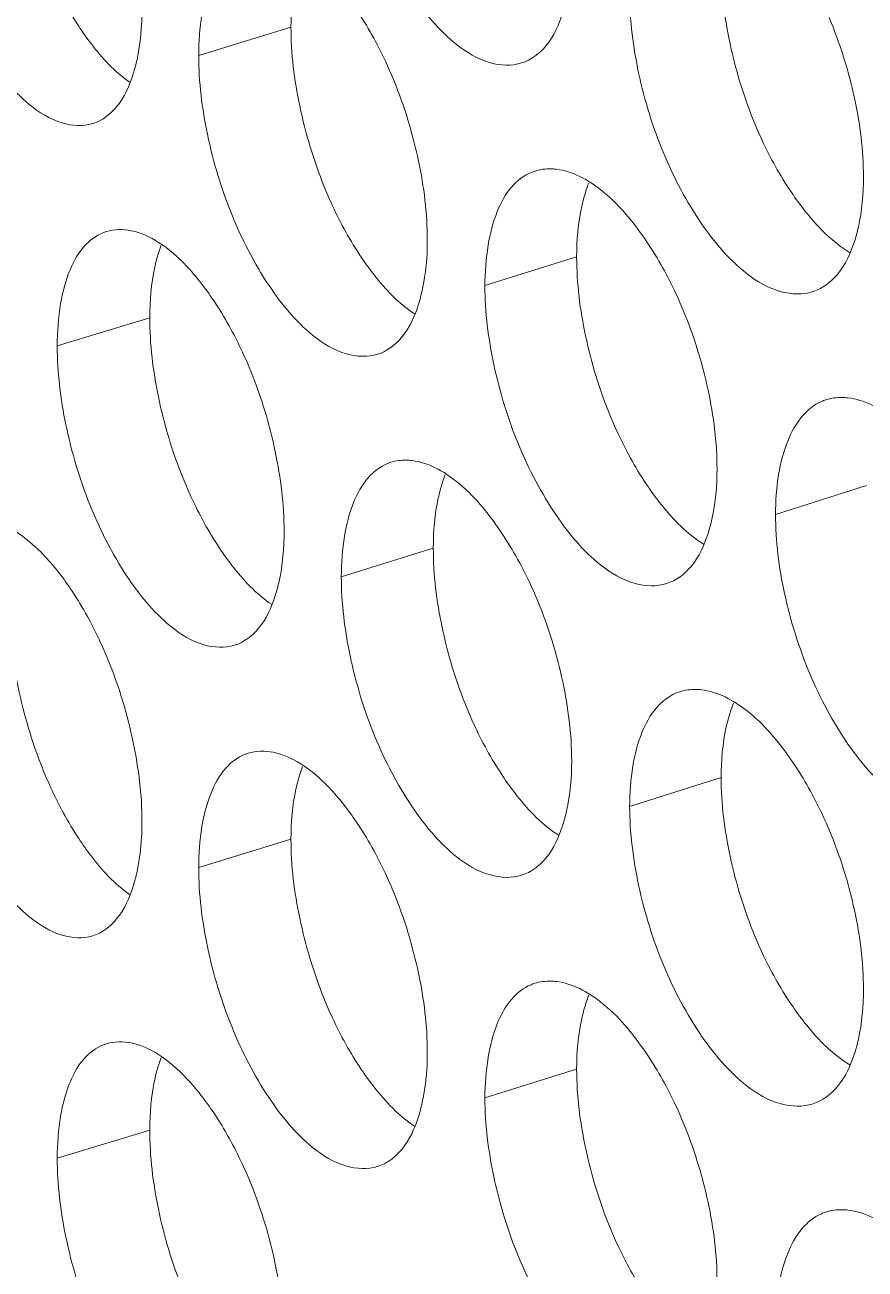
# Model space of a CAD drawing. Header units: millimetres. Extents: x 1177 to 4147, y 93 to 2194.
# Drawn here: x 2499.85 to 2508, y 833.4 to 845.47 of the extents above; entities that cross this region are included whole.
import ezdxf

# ---------------------------------------------------------------- set-up
doc = ezdxf.new("R2010")
doc.units = ezdxf.units.MM
doc.header["$LTSCALE"] = 0.1
doc.layers.get('0').update_dxf_attribs({"lineweight": 13})
doc.layers.add('标注', color=251, linetype='Continuous', lineweight=9)

# ---------------------------------------------------------------- blocks, each defined once
blk = doc.blocks.new('02')
at = {"layer": '标注'}
for p, q in [((4344.036, 799.048), (4342.758, 798.655)), ((4347.992, 795.865), (4346.722, 795.466)), ((4342.08, 795.021), (4340.799, 794.631)), ((4352.008, 792.7), (4350.746, 792.295)), ((4346.007, 791.829), (4344.733, 791.433)), ((4349.993, 788.655), (4348.726, 788.253)), ((4344.036, 787.798), (4342.758, 787.405)), ((4347.992, 784.615), (4346.722, 784.216)), ((4342.08, 783.771), (4340.799, 783.381)), ((4342.08, 783.771), (4340.799, 783.381))]:
    blk.add_line(p, q, dxfattribs=at)
for centre, radius, start, end in [((4347.607, 796.441), 0.642, 107.4921, 112.5473), ((4349.877, 796.2), 1.849, 158.192, 162.3487), ((4344.003, 795.354), 1.889, 159.2059, 162.6715), ((4351.646, 793.256), 0.661, 107.8363, 113.7), ((4345.609, 792.415), 0.633, 107.3212, 111.9576), ((4347.904, 792.164), 1.862, 158.5276, 162.4554), ((4349.619, 789.221), 0.651, 107.6638, 113.1281), ((4351.866, 788.991), 1.837, 157.8589, 162.2429), ((4343.627, 788.394), 0.623, 107.151, 111.3587), ((4345.946, 788.132), 1.875, 158.8656, 162.563), ((4347.607, 785.191), 0.642, 107.4921, 112.5473), ((4349.877, 784.95), 1.849, 158.192, 162.3487), ((4344.003, 784.104), 1.889, 159.2059, 162.6715), ((4344.003, 784.104), 1.889, 159.2059, 162.6715), ((4351.646, 782.006), 0.661, 107.8363, 113.7)]:
    blk.add_arc(centre, radius, start, end, dxfattribs=at)
for points, knots in [([(4344.733, 802.683), (4344.733, 802.317), (4344.829, 801.56), (4345.156, 800.479), (4345.649, 799.532), (4346.084, 799.002), (4346.323, 798.811)], [0, 0, 0, 0, 0.256219, 0.528865, 0.785923, 1, 1, 1, 1]), ([(4344.733, 802.683), (4344.733, 802.317), (4344.829, 801.56), (4345.156, 800.479), (4345.649, 799.532), (4346.084, 799.002), (4346.323, 798.811)], [0, 0, 0, 0, 0.256219, 0.528865, 0.785923, 1, 1, 1, 1]), ([(4338.854, 801.862), (4338.854, 801.496), (4338.948, 800.739), (4339.268, 799.657), (4339.749, 798.707), (4340.174, 798.172), (4340.408, 797.979)], [0, 0, 0, 0, 0.256797, 0.52993, 0.786916, 1, 1, 1, 1]), ([(4343.4, 800.225), (4343.297, 800.185), (4343.095, 800.029), (4342.901, 799.667), (4342.782, 799.196), (4342.758, 798.844), (4342.758, 798.655)], [0, 0, 0, 0, 0.186349, 0.409523, 0.681034, 1, 1, 1, 1]), ([(4340.593, 800.036), (4340.628, 799.947), (4340.773, 799.609), (4340.948, 799.285), (4341.097, 799.058)], [0, 0, 0, 0, 0.260583, 1, 1, 1, 1]), ([(4344.157, 799.943), (4344.137, 799.878), (4344.06, 799.586), (4344.036, 799.281), (4344.036, 799.048)], [0, 0, 0, 0, 0.225761, 1, 1, 1, 1]), ([(4349.993, 799.905), (4349.993, 799.539), (4350.09, 798.783), (4350.314, 798.056), (4350.464, 797.697)], [0, 0, 0, 0, 0.484494, 1, 1, 1, 1]), ([(4349.993, 799.905), (4349.993, 799.539), (4350.09, 798.783), (4350.314, 798.056), (4350.464, 797.697)], [0, 0, 0, 0, 0.484494, 1, 1, 1, 1]), ([(4348.726, 799.503), (4348.726, 799.137), (4348.824, 798.381), (4349.157, 797.301), (4349.657, 796.355), (4350.098, 795.828), (4350.341, 795.638)], [0, 0, 0, 0, 0.255833, 0.528153, 0.785258, 1, 1, 1, 1]), ([(4348.726, 799.503), (4348.726, 799.137), (4348.824, 798.381), (4349.157, 797.301), (4349.657, 796.355), (4350.098, 795.828), (4350.341, 795.638)], [0, 0, 0, 0, 0.255833, 0.528153, 0.785258, 1, 1, 1, 1]), ([(4341.851, 798.4), (4341.872, 798.465), (4341.948, 798.757), (4341.972, 799.061), (4341.972, 799.295)], [0, 0, 0, 0, 0.225697, 1, 1, 1, 1]), ([(4345.459, 798.311), (4345.422, 798.4), (4345.274, 798.737), (4345.095, 799.061), (4344.942, 799.287)], [0, 0, 0, 0, 0.260299, 1, 1, 1, 1]), ([(4347.23, 798.55), (4347.361, 798.591), (4347.621, 798.791), (4347.747, 799.08), (4347.799, 799.242)], [0, 0, 0, 0, 0.445594, 1, 1, 1, 1]), ([(4347.23, 798.55), (4347.361, 798.591), (4347.621, 798.791), (4347.747, 799.08), (4347.799, 799.242)], [0, 0, 0, 0, 0.445594, 1, 1, 1, 1]), ([(4351.964, 796.973), (4351.964, 797.339), (4351.866, 798.095), (4351.639, 798.82), (4351.488, 799.179)], [0, 0, 0, 0, 0.484321, 1, 1, 1, 1]), ([(4351.964, 796.973), (4351.964, 797.339), (4351.866, 798.095), (4351.639, 798.82), (4351.488, 799.179)], [0, 0, 0, 0, 0.484321, 1, 1, 1, 1]), ([(4341.097, 799.058), (4341.151, 798.976), (4341.353, 798.691), (4341.595, 798.428), (4341.802, 798.284)], [0, 0, 0, 0, 0.280024, 1, 1, 1, 1]), ([(4344.036, 799.048), (4344.036, 798.681), (4344.131, 797.925), (4344.35, 797.197), (4344.496, 796.836)], [0, 0, 0, 0, 0.48461, 1, 1, 1, 1]), ([(4346.323, 798.811), (4346.463, 798.699), (4346.747, 798.524), (4347.092, 798.506), (4347.23, 798.55)], [0, 0, 0, 0, 0.554701, 1, 1, 1, 1]), ([(4346.323, 798.811), (4346.463, 798.699), (4346.747, 798.524), (4347.092, 798.506), (4347.23, 798.55)], [0, 0, 0, 0, 0.554701, 1, 1, 1, 1]), ([(4342.758, 798.655), (4342.758, 798.288), (4342.853, 797.532), (4343.179, 796.451), (4343.667, 795.502), (4344.099, 794.971), (4344.336, 794.779)], [0, 0, 0, 0, 0.256412, 0.529221, 0.786254, 1, 1, 1, 1]), ([(4341.29, 797.71), (4341.419, 797.75), (4341.678, 797.95), (4341.8, 798.238), (4341.851, 798.4)], [0, 0, 0, 0, 0.442709, 1, 1, 1, 1]), ([(4345.924, 796.102), (4345.924, 796.468), (4345.828, 797.224), (4345.607, 797.951), (4345.459, 798.311)], [0, 0, 0, 0, 0.484437, 1, 1, 1, 1]), ([(4340.408, 797.979), (4340.545, 797.867), (4340.818, 797.691), (4341.155, 797.669), (4341.29, 797.71)], [0, 0, 0, 0, 0.55656, 1, 1, 1, 1]), ([(4350.464, 797.697), (4350.501, 797.608), (4350.651, 797.272), (4350.833, 796.95), (4350.988, 796.726)], [0, 0, 0, 0, 0.260144, 1, 1, 1, 1]), ([(4350.464, 797.697), (4350.501, 797.608), (4350.651, 797.272), (4350.833, 796.95), (4350.988, 796.726)], [0, 0, 0, 0, 0.260144, 1, 1, 1, 1]), ([(4347.711, 797.078), (4347.685, 797.081), (4347.585, 797.088), (4347.484, 797.075), (4347.414, 797.053)], [0, 0, 0, 0, 0.259011, 1, 1, 1, 1]), ([(4348.939, 796.108), (4348.766, 796.361), (4348.428, 796.777), (4347.935, 797.051), (4347.711, 797.078)], [0, 0, 0, 0, 0.576575, 1, 1, 1, 1]), ([(4347.36, 797.034), (4347.258, 796.991), (4347.058, 796.833), (4346.865, 796.471), (4346.746, 796.002), (4346.722, 795.653), (4346.722, 795.466)], [0, 0, 0, 0, 0.188092, 0.412143, 0.683021, 1, 1, 1, 1]), ([(4351.839, 796.077), (4351.86, 796.142), (4351.939, 796.434), (4351.964, 796.739), (4351.964, 796.973)], [0, 0, 0, 0, 0.22638, 1, 1, 1, 1]), ([(4351.839, 796.077), (4351.86, 796.142), (4351.939, 796.434), (4351.964, 796.739), (4351.964, 796.973)], [0, 0, 0, 0, 0.22638, 1, 1, 1, 1]), ([(4344.496, 796.836), (4344.532, 796.748), (4344.679, 796.411), (4344.857, 796.087), (4345.008, 795.861)], [0, 0, 0, 0, 0.260408, 1, 1, 1, 1]), ([(4348.115, 796.761), (4348.095, 796.696), (4348.017, 796.403), (4347.992, 796.098), (4347.992, 795.865)], [0, 0, 0, 0, 0.226033, 1, 1, 1, 1]), ([(4350.988, 796.726), (4351.048, 796.639), (4351.271, 796.338), (4351.543, 796.065), (4351.774, 795.925)], [0, 0, 0, 0, 0.281645, 1, 1, 1, 1]), ([(4350.988, 796.726), (4351.048, 796.639), (4351.271, 796.338), (4351.543, 796.065), (4351.774, 795.925)], [0, 0, 0, 0, 0.281645, 1, 1, 1, 1]), ([(4341.48, 796.215), (4341.372, 796.183), (4341.157, 796.038), (4340.95, 795.672), (4340.824, 795.189), (4340.799, 794.827), (4340.799, 794.631)], [0, 0, 0, 0, 0.184776, 0.405862, 0.677804, 1, 1, 1, 1]), ([(4342.966, 795.258), (4342.854, 795.426), (4342.627, 795.723), (4342.244, 796.065), (4341.855, 796.25), (4341.59, 796.249), (4341.48, 796.215)], [0, 0, 0, 0, 0.324351, 0.596195, 0.815556, 1, 1, 1, 1]), ([(4345.802, 795.207), (4345.822, 795.272), (4345.899, 795.564), (4345.924, 795.868), (4345.924, 796.102)], [0, 0, 0, 0, 0.225969, 1, 1, 1, 1]), ([(4349.463, 795.135), (4349.427, 795.224), (4349.276, 795.56), (4349.094, 795.883), (4348.939, 796.108)], [0, 0, 0, 0, 0.260123, 1, 1, 1, 1]), ([(4351.265, 795.383), (4351.396, 795.425), (4351.657, 795.625), (4351.786, 795.914), (4351.839, 796.077)], [0, 0, 0, 0, 0.447449, 1, 1, 1, 1]), ([(4351.265, 795.383), (4351.396, 795.425), (4351.657, 795.625), (4351.786, 795.914), (4351.839, 796.077)], [0, 0, 0, 0, 0.447449, 1, 1, 1, 1]), ([(4342.2, 795.917), (4342.18, 795.852), (4342.104, 795.559), (4342.08, 795.255), (4342.08, 795.021)], [0, 0, 0, 0, 0.225626, 1, 1, 1, 1]), ([(4345.008, 795.861), (4345.065, 795.777), (4345.275, 795.486), (4345.529, 795.218), (4345.746, 795.076)], [0, 0, 0, 0, 0.280712, 1, 1, 1, 1]), ([(4347.992, 795.865), (4347.992, 795.498), (4348.089, 794.742), (4348.311, 794.015), (4348.46, 793.655)], [0, 0, 0, 0, 0.484532, 1, 1, 1, 1]), ([(4350.341, 795.638), (4350.484, 795.526), (4350.774, 795.352), (4351.125, 795.338), (4351.265, 795.383)], [0, 0, 0, 0, 0.553517, 1, 1, 1, 1]), ([(4350.341, 795.638), (4350.484, 795.526), (4350.774, 795.352), (4351.125, 795.338), (4351.265, 795.383)], [0, 0, 0, 0, 0.553517, 1, 1, 1, 1]), ([(4346.722, 795.466), (4346.722, 795.099), (4346.819, 794.343), (4347.149, 793.263), (4347.646, 792.316), (4348.084, 791.787), (4348.324, 791.597)], [0, 0, 0, 0, 0.256026, 0.528509, 0.78559, 1, 1, 1, 1]), ([(4343.479, 794.281), (4343.443, 794.37), (4343.296, 794.708), (4343.118, 795.032), (4342.966, 795.258)], [0, 0, 0, 0, 0.260387, 1, 1, 1, 1]), ([(4345.235, 794.515), (4345.365, 794.556), (4345.625, 794.756), (4345.75, 795.044), (4345.802, 795.207)], [0, 0, 0, 0, 0.444646, 1, 1, 1, 1]), ([(4342.08, 795.021), (4342.08, 794.655), (4342.174, 793.898), (4342.391, 793.17), (4342.537, 792.809)], [0, 0, 0, 0, 0.484648, 1, 1, 1, 1]), ([(4349.936, 792.928), (4349.936, 793.294), (4349.838, 794.05), (4349.614, 794.775), (4349.463, 795.135)], [0, 0, 0, 0, 0.48436, 1, 1, 1, 1]), ([(4340.799, 794.631), (4340.799, 794.265), (4340.893, 793.508), (4341.216, 792.427), (4341.7, 791.477), (4342.129, 790.944), (4342.365, 790.752)], [0, 0, 0, 0, 0.256604, 0.529576, 0.786585, 1, 1, 1, 1]), ([(4344.336, 794.779), (4344.475, 794.667), (4344.755, 794.492), (4345.098, 794.473), (4345.235, 794.515)], [0, 0, 0, 0, 0.555309, 1, 1, 1, 1]), ([(4343.941, 792.071), (4343.941, 792.437), (4343.845, 793.193), (4343.626, 793.921), (4343.479, 794.281)], [0, 0, 0, 0, 0.484476, 1, 1, 1, 1]), ([(4351.381, 793.861), (4351.278, 793.816), (4351.081, 793.655), (4350.888, 793.293), (4350.769, 792.827), (4350.746, 792.481), (4350.746, 792.295)], [0, 0, 0, 0, 0.1898, 0.414696, 0.684955, 1, 1, 1, 1]), ([(4351.749, 793.912), (4351.723, 793.915), (4351.62, 793.922), (4351.516, 793.908), (4351.444, 793.885)], [0, 0, 0, 0, 0.258928, 1, 1, 1, 1]), ([(4352.996, 792.948), (4352.819, 793.201), (4352.475, 793.616), (4351.975, 793.886), (4351.749, 793.912)], [0, 0, 0, 0, 0.575082, 1, 1, 1, 1]), ([(4348.46, 793.655), (4348.496, 793.567), (4348.645, 793.23), (4348.826, 792.908), (4348.98, 792.683)], [0, 0, 0, 0, 0.260232, 1, 1, 1, 1]), ([(4345.373, 793.002), (4345.27, 792.96), (4345.069, 792.804), (4344.876, 792.441), (4344.756, 791.972), (4344.733, 791.621), (4344.733, 791.433)], [0, 0, 0, 0, 0.187225, 0.410841, 0.682034, 1, 1, 1, 1]), ([(4345.714, 793.043), (4345.689, 793.046), (4345.59, 793.054), (4345.49, 793.041), (4345.421, 793.019)], [0, 0, 0, 0, 0.259055, 1, 1, 1, 1]), ([(4346.933, 792.07), (4346.761, 792.323), (4346.426, 792.739), (4345.936, 793.015), (4345.714, 793.043)], [0, 0, 0, 0, 0.577332, 1, 1, 1, 1]), ([(4349.811, 792.032), (4349.832, 792.097), (4349.911, 792.389), (4349.936, 792.694), (4349.936, 792.928)], [0, 0, 0, 0, 0.226242, 1, 1, 1, 1]), ([(4342.537, 792.809), (4342.573, 792.72), (4342.718, 792.383), (4342.895, 792.059), (4343.045, 791.832)], [0, 0, 0, 0, 0.260496, 1, 1, 1, 1]), ([(4346.129, 792.725), (4346.108, 792.66), (4346.031, 792.367), (4346.007, 792.063), (4346.007, 791.829)], [0, 0, 0, 0, 0.225897, 1, 1, 1, 1]), ([(4348.98, 792.683), (4349.038, 792.597), (4349.258, 792.299), (4349.523, 792.028), (4349.749, 791.887)], [0, 0, 0, 0, 0.281347, 1, 1, 1, 1]), ([(4341.005, 791.234), (4340.894, 791.402), (4340.692, 791.668), (4340.368, 791.973), (4340.08, 792.151), (4339.797, 792.234), (4339.613, 792.22), (4339.532, 792.195)], [0, 0, 0, 0, 0.324474, 0.533713, 0.711862, 0.863947, 1, 1, 1, 1]), ([(4350.746, 792.295), (4350.746, 791.929), (4350.844, 791.173), (4351.18, 790.094), (4351.684, 789.149), (4352.128, 788.623), (4352.372, 788.434)], [0, 0, 0, 0, 0.255639, 0.527795, 0.784925, 1, 1, 1, 1]), ([(4343.819, 791.176), (4343.84, 791.241), (4343.916, 791.533), (4343.941, 791.837), (4343.941, 792.071)], [0, 0, 0, 0, 0.225833, 1, 1, 1, 1]), ([(4347.454, 791.096), (4347.417, 791.184), (4347.268, 791.521), (4347.087, 791.845), (4346.933, 792.07)], [0, 0, 0, 0, 0.260211, 1, 1, 1, 1]), ([(4349.24, 791.339), (4349.371, 791.381), (4349.632, 791.581), (4349.759, 791.87), (4349.811, 792.032)], [0, 0, 0, 0, 0.446528, 1, 1, 1, 1]), ([(4343.045, 791.832), (4343.1, 791.75), (4343.306, 791.461), (4343.555, 791.196), (4343.766, 791.052)], [0, 0, 0, 0, 0.280375, 1, 1, 1, 1]), ([(4346.007, 791.829), (4346.007, 791.462), (4346.102, 790.706), (4346.323, 789.979), (4346.471, 789.618)], [0, 0, 0, 0, 0.484571, 1, 1, 1, 1]), ([(4348.324, 791.597), (4348.466, 791.485), (4348.753, 791.31), (4349.101, 791.295), (4349.24, 791.339)], [0, 0, 0, 0, 0.554103, 1, 1, 1, 1]), ([(4344.733, 791.433), (4344.733, 791.067), (4344.829, 790.31), (4345.156, 789.229), (4345.649, 788.282), (4346.084, 787.752), (4346.323, 787.561)], [0, 0, 0, 0, 0.256219, 0.528865, 0.785923, 1, 1, 1, 1]), ([(4341.514, 790.256), (4341.478, 790.345), (4341.332, 790.683), (4341.155, 791.007), (4341.005, 791.234)], [0, 0, 0, 0, 0.260475, 1, 1, 1, 1]), ([(4343.255, 790.485), (4343.385, 790.525), (4343.644, 790.725), (4343.768, 791.014), (4343.819, 791.176)], [0, 0, 0, 0, 0.443684, 1, 1, 1, 1]), ([(4347.923, 788.888), (4347.923, 789.254), (4347.825, 790.009), (4347.603, 790.736), (4347.454, 791.096)], [0, 0, 0, 0, 0.484398, 1, 1, 1, 1]), ([(4340.139, 790.999), (4340.139, 790.633), (4340.233, 789.876), (4340.448, 789.147), (4340.593, 788.786)], [0, 0, 0, 0, 0.484687, 1, 1, 1, 1]), ([(4342.365, 790.752), (4342.502, 790.64), (4342.779, 790.464), (4343.119, 790.444), (4343.255, 790.485)], [0, 0, 0, 0, 0.555929, 1, 1, 1, 1]), ([(4338.854, 790.612), (4338.854, 790.246), (4338.948, 789.489), (4339.268, 788.407), (4339.749, 787.457), (4340.174, 786.922), (4340.408, 786.729)], [0, 0, 0, 0, 0.256797, 0.52993, 0.786916, 1, 1, 1, 1]), ([(4341.972, 788.045), (4341.972, 788.411), (4341.877, 789.167), (4341.66, 789.895), (4341.514, 790.256)], [0, 0, 0, 0, 0.484515, 1, 1, 1, 1]), ([(4349.363, 789.82), (4349.26, 789.776), (4349.062, 789.616), (4348.869, 789.255), (4348.75, 788.787), (4348.726, 788.44), (4348.726, 788.253)], [0, 0, 0, 0, 0.188951, 0.413428, 0.683995, 1, 1, 1, 1]), ([(4349.722, 789.868), (4349.696, 789.871), (4349.595, 789.878), (4349.493, 789.864), (4349.421, 789.842)], [0, 0, 0, 0, 0.258969, 1, 1, 1, 1]), ([(4350.96, 788.901), (4350.785, 789.153), (4350.444, 789.569), (4349.948, 789.841), (4349.722, 789.868)], [0, 0, 0, 0, 0.575826, 1, 1, 1, 1]), ([(4346.471, 789.618), (4346.507, 789.53), (4346.655, 789.193), (4346.834, 788.87), (4346.987, 788.645)], [0, 0, 0, 0, 0.26032, 1, 1, 1, 1]), ([(4350.117, 789.552), (4350.096, 789.486), (4350.018, 789.194), (4349.993, 788.889), (4349.993, 788.655)], [0, 0, 0, 0, 0.226169, 1, 1, 1, 1]), ([(4343.4, 788.975), (4343.297, 788.935), (4343.095, 788.779), (4342.901, 788.417), (4342.782, 787.946), (4342.758, 787.594), (4342.758, 787.405)], [0, 0, 0, 0, 0.186349, 0.409523, 0.681034, 1, 1, 1, 1]), ([(4344.942, 788.037), (4344.829, 788.205), (4344.599, 788.502), (4344.213, 788.843), (4343.82, 789.026), (4343.554, 789.024), (4343.443, 788.99)], [0, 0, 0, 0, 0.323685, 0.595295, 0.814917, 1, 1, 1, 1]), ([(4340.593, 788.786), (4340.628, 788.697), (4340.773, 788.359), (4340.948, 788.035), (4341.097, 787.808)], [0, 0, 0, 0, 0.260583, 1, 1, 1, 1]), ([(4347.799, 787.992), (4347.82, 788.057), (4347.897, 788.349), (4347.923, 788.654), (4347.923, 788.888)], [0, 0, 0, 0, 0.226105, 1, 1, 1, 1]), ([(4351.488, 787.929), (4351.451, 788.017), (4351.299, 788.354), (4351.116, 788.676), (4350.96, 788.901)], [0, 0, 0, 0, 0.260034, 1, 1, 1, 1]), ([(4344.157, 788.693), (4344.137, 788.628), (4344.06, 788.336), (4344.036, 788.031), (4344.036, 787.798)], [0, 0, 0, 0, 0.225761, 1, 1, 1, 1]), ([(4346.987, 788.645), (4347.044, 788.56), (4347.259, 788.265), (4347.519, 787.996), (4347.74, 787.854)], [0, 0, 0, 0, 0.281036, 1, 1, 1, 1]), ([(4349.993, 788.655), (4349.993, 788.289), (4350.09, 787.533), (4350.314, 786.806), (4350.464, 786.447)], [0, 0, 0, 0, 0.484494, 1, 1, 1, 1]), ([(4348.726, 788.253), (4348.726, 787.887), (4348.824, 787.131), (4349.157, 786.051), (4349.657, 785.105), (4350.098, 784.578), (4350.341, 784.388)], [0, 0, 0, 0, 0.255833, 0.528153, 0.785258, 1, 1, 1, 1]), ([(4341.851, 787.15), (4341.872, 787.215), (4341.948, 787.507), (4341.972, 787.811), (4341.972, 788.045)], [0, 0, 0, 0, 0.225697, 1, 1, 1, 1]), ([(4345.459, 787.061), (4345.422, 787.15), (4345.274, 787.487), (4345.095, 787.811), (4344.942, 788.037)], [0, 0, 0, 0, 0.260299, 1, 1, 1, 1]), ([(4347.23, 787.3), (4347.361, 787.341), (4347.621, 787.541), (4347.747, 787.83), (4347.799, 787.992)], [0, 0, 0, 0, 0.445594, 1, 1, 1, 1]), ([(4351.964, 785.723), (4351.964, 786.089), (4351.866, 786.845), (4351.639, 787.57), (4351.488, 787.929)], [0, 0, 0, 0, 0.484321, 1, 1, 1, 1]), ([(4341.097, 787.808), (4341.151, 787.726), (4341.353, 787.441), (4341.595, 787.178), (4341.802, 787.034)], [0, 0, 0, 0, 0.280024, 1, 1, 1, 1]), ([(4344.036, 787.798), (4344.036, 787.431), (4344.131, 786.675), (4344.35, 785.947), (4344.496, 785.586)], [0, 0, 0, 0, 0.48461, 1, 1, 1, 1]), ([(4346.323, 787.561), (4346.463, 787.449), (4346.747, 787.274), (4347.092, 787.256), (4347.23, 787.3)], [0, 0, 0, 0, 0.554701, 1, 1, 1, 1]), ([(4342.758, 787.405), (4342.758, 787.038), (4342.853, 786.282), (4343.179, 785.201), (4343.667, 784.252), (4344.099, 783.721), (4344.336, 783.529)], [0, 0, 0, 0, 0.256412, 0.529221, 0.786254, 1, 1, 1, 1]), ([(4341.29, 786.46), (4341.419, 786.5), (4341.678, 786.7), (4341.8, 786.988), (4341.851, 787.15)], [0, 0, 0, 0, 0.442709, 1, 1, 1, 1]), ([(4345.924, 784.852), (4345.924, 785.218), (4345.828, 785.974), (4345.607, 786.701), (4345.459, 787.061)], [0, 0, 0, 0, 0.484437, 1, 1, 1, 1]), ([(4340.408, 786.729), (4340.545, 786.617), (4340.818, 786.441), (4341.155, 786.419), (4341.29, 786.46)], [0, 0, 0, 0, 0.55656, 1, 1, 1, 1]), ([(4350.464, 786.447), (4350.501, 786.358), (4350.651, 786.022), (4350.833, 785.7), (4350.988, 785.476)], [0, 0, 0, 0, 0.260144, 1, 1, 1, 1]), ([(4347.711, 785.828), (4347.685, 785.831), (4347.585, 785.838), (4347.484, 785.825), (4347.414, 785.803)], [0, 0, 0, 0, 0.259011, 1, 1, 1, 1]), ([(4347.36, 785.784), (4347.258, 785.741), (4347.058, 785.583), (4346.865, 785.221), (4346.746, 784.752), (4346.722, 784.403), (4346.722, 784.216)], [0, 0, 0, 0, 0.188092, 0.412143, 0.683021, 1, 1, 1, 1]), ([(4348.939, 784.858), (4348.766, 785.111), (4348.428, 785.527), (4347.935, 785.801), (4347.711, 785.828)], [0, 0, 0, 0, 0.576575, 1, 1, 1, 1]), ([(4351.839, 784.827), (4351.86, 784.892), (4351.939, 785.184), (4351.964, 785.489), (4351.964, 785.723)], [0, 0, 0, 0, 0.22638, 1, 1, 1, 1]), ([(4344.496, 785.586), (4344.532, 785.498), (4344.679, 785.161), (4344.857, 784.837), (4345.008, 784.611)], [0, 0, 0, 0, 0.260408, 1, 1, 1, 1]), ([(4348.115, 785.511), (4348.095, 785.446), (4348.017, 785.153), (4347.992, 784.848), (4347.992, 784.615)], [0, 0, 0, 0, 0.226033, 1, 1, 1, 1]), ([(4350.988, 785.476), (4351.048, 785.389), (4351.271, 785.088), (4351.543, 784.815), (4351.774, 784.675)], [0, 0, 0, 0, 0.281645, 1, 1, 1, 1]), ([(4342.966, 784.008), (4342.854, 784.176), (4342.627, 784.473), (4342.244, 784.815), (4341.855, 785), (4341.59, 784.999), (4341.48, 784.965)], [0, 0, 0, 0, 0.324351, 0.596195, 0.815556, 1, 1, 1, 1]), ([(4342.966, 784.008), (4342.854, 784.176), (4342.627, 784.473), (4342.244, 784.815), (4341.855, 785), (4341.59, 784.999), (4341.48, 784.965)], [0, 0, 0, 0, 0.324351, 0.596195, 0.815556, 1, 1, 1, 1]), ([(4341.48, 784.965), (4341.372, 784.933), (4341.157, 784.788), (4340.95, 784.422), (4340.824, 783.939), (4340.799, 783.577), (4340.799, 783.381)], [0, 0, 0, 0, 0.184776, 0.405862, 0.677804, 1, 1, 1, 1]), ([(4341.48, 784.965), (4341.372, 784.933), (4341.157, 784.788), (4340.95, 784.422), (4340.824, 783.939), (4340.799, 783.577), (4340.799, 783.381)], [0, 0, 0, 0, 0.184776, 0.405862, 0.677804, 1, 1, 1, 1]), ([(4345.802, 783.957), (4345.822, 784.022), (4345.899, 784.314), (4345.924, 784.618), (4345.924, 784.852)], [0, 0, 0, 0, 0.225969, 1, 1, 1, 1]), ([(4349.463, 783.885), (4349.427, 783.974), (4349.276, 784.31), (4349.094, 784.633), (4348.939, 784.858)], [0, 0, 0, 0, 0.260123, 1, 1, 1, 1]), ([(4351.265, 784.133), (4351.396, 784.175), (4351.657, 784.375), (4351.786, 784.664), (4351.839, 784.827)], [0, 0, 0, 0, 0.447449, 1, 1, 1, 1]), ([(4342.2, 784.667), (4342.18, 784.602), (4342.104, 784.309), (4342.08, 784.005), (4342.08, 783.771)], [0, 0, 0, 0, 0.225626, 1, 1, 1, 1]), ([(4342.2, 784.667), (4342.18, 784.602), (4342.104, 784.309), (4342.08, 784.005), (4342.08, 783.771)], [0, 0, 0, 0, 0.225626, 1, 1, 1, 1]), ([(4345.008, 784.611), (4345.065, 784.527), (4345.275, 784.236), (4345.529, 783.968), (4345.746, 783.826)], [0, 0, 0, 0, 0.280712, 1, 1, 1, 1]), ([(4347.992, 784.615), (4347.992, 784.248), (4348.089, 783.492), (4348.311, 782.765), (4348.46, 782.405)], [0, 0, 0, 0, 0.484532, 1, 1, 1, 1]), ([(4350.341, 784.388), (4350.484, 784.276), (4350.774, 784.102), (4351.125, 784.088), (4351.265, 784.133)], [0, 0, 0, 0, 0.553517, 1, 1, 1, 1]), ([(4346.722, 784.216), (4346.722, 783.849), (4346.819, 783.093), (4347.149, 782.013), (4347.646, 781.066), (4348.084, 780.537), (4348.324, 780.347)], [0, 0, 0, 0, 0.256026, 0.528509, 0.78559, 1, 1, 1, 1]), ([(4343.479, 783.031), (4343.443, 783.12), (4343.296, 783.458), (4343.118, 783.782), (4342.966, 784.008)], [0, 0, 0, 0, 0.260387, 1, 1, 1, 1]), ([(4343.479, 783.031), (4343.443, 783.12), (4343.296, 783.458), (4343.118, 783.782), (4342.966, 784.008)], [0, 0, 0, 0, 0.260387, 1, 1, 1, 1]), ([(4345.235, 783.265), (4345.365, 783.306), (4345.625, 783.506), (4345.75, 783.794), (4345.802, 783.957)], [0, 0, 0, 0, 0.444646, 1, 1, 1, 1]), ([(4342.08, 783.771), (4342.08, 783.405), (4342.174, 782.648), (4342.391, 781.92), (4342.537, 781.559)], [0, 0, 0, 0, 0.484648, 1, 1, 1, 1]), ([(4342.08, 783.771), (4342.08, 783.405), (4342.174, 782.648), (4342.391, 781.92), (4342.537, 781.559)], [0, 0, 0, 0, 0.484648, 1, 1, 1, 1]), ([(4349.936, 781.678), (4349.936, 782.044), (4349.838, 782.8), (4349.614, 783.525), (4349.463, 783.885)], [0, 0, 0, 0, 0.48436, 1, 1, 1, 1]), ([(4344.336, 783.529), (4344.475, 783.417), (4344.755, 783.242), (4345.098, 783.223), (4345.235, 783.265)], [0, 0, 0, 0, 0.555309, 1, 1, 1, 1]), ([(4340.799, 783.381), (4340.799, 783.015), (4340.893, 782.258), (4341.216, 781.177), (4341.7, 780.227), (4342.129, 779.694), (4342.365, 779.502)], [0, 0, 0, 0, 0.256604, 0.529576, 0.786585, 1, 1, 1, 1]), ([(4340.799, 783.381), (4340.799, 783.015), (4340.893, 782.258), (4341.216, 781.177), (4341.7, 780.227), (4342.129, 779.694), (4342.365, 779.502)], [0, 0, 0, 0, 0.256604, 0.529576, 0.786585, 1, 1, 1, 1]), ([(4343.941, 780.821), (4343.941, 781.187), (4343.845, 781.943), (4343.626, 782.671), (4343.479, 783.031)], [0, 0, 0, 0, 0.484476, 1, 1, 1, 1]), ([(4343.941, 780.821), (4343.941, 781.187), (4343.845, 781.943), (4343.626, 782.671), (4343.479, 783.031)], [0, 0, 0, 0, 0.484476, 1, 1, 1, 1]), ([(4351.381, 782.611), (4351.278, 782.566), (4351.081, 782.405), (4350.888, 782.043), (4350.769, 781.577), (4350.746, 781.231), (4350.746, 781.045)], [0, 0, 0, 0, 0.1898, 0.414696, 0.684955, 1, 1, 1, 1]), ([(4351.749, 782.662), (4351.723, 782.665), (4351.62, 782.672), (4351.516, 782.658), (4351.444, 782.635)], [0, 0, 0, 0, 0.258928, 1, 1, 1, 1]), ([(4352.996, 781.698), (4352.819, 781.951), (4352.475, 782.366), (4351.975, 782.636), (4351.749, 782.662)], [0, 0, 0, 0, 0.575082, 1, 1, 1, 1]), ([(4348.46, 782.405), (4348.496, 782.317), (4348.645, 781.98), (4348.826, 781.658), (4348.98, 781.433)], [0, 0, 0, 0, 0.260232, 1, 1, 1, 1])]:
    blk.add_open_spline(points, degree=3, knots=knots, dxfattribs=at)

msp = doc.modelspace()

# ---------------------------------------------------------------- block references
at = {"xscale": 0.7, "yscale": 0.7, "zscale": 0.7}
msp.add_blockref('02', (-538.391, 286.112), dxfattribs=at)

doc.saveas('drawing.dxf')
